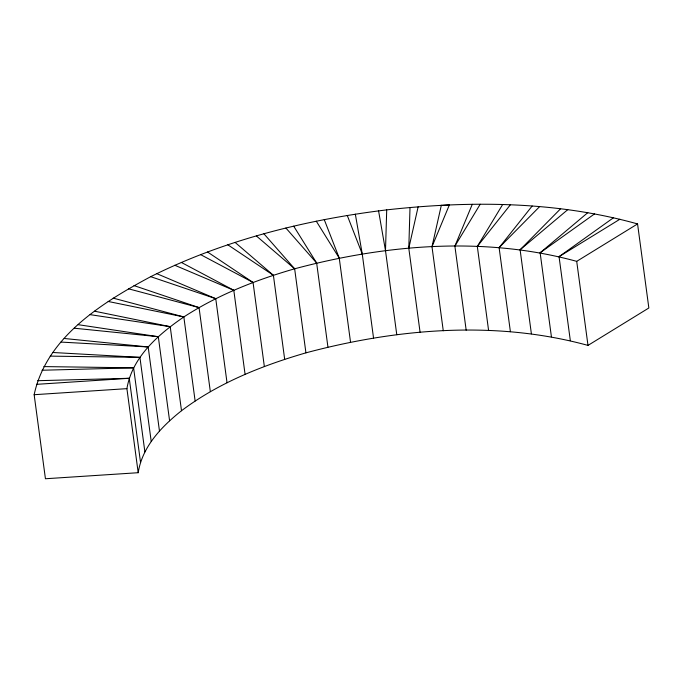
<?xml version="1.0" encoding="UTF-8"?>
<svg xmlns="http://www.w3.org/2000/svg" width="683" height="683" viewBox="0 0 683 683"><rect width="100%" height="100%" fill="white"/><g stroke="black" fill="none" stroke-linecap="round" stroke-linejoin="round"><path stroke-width="1.02" d="M396.772 334.696L385.494 250.644L386.715 209.877C470.177 200.614 556.193 201.143 637.563 223.93L648.85 307.982L587.995 345.402C495.875 320.173 397.31 328.412 305.933 352.846C261.913 365.653 218.364 382.941 181.507 410.731C161.64 426.482 142.252 446.648 138.197 472.704L45.437 478.749L34.15 394.706C46.546 336.924 102.271 302.646 150.695 276.675C224.34 239.972 305.318 219.824 386.715 209.877M420.079 332.288L408.793 248.236L410.013 207.47M138.197 472.704L126.91 388.653C132.203 356.842 158.601 334.226 183.838 316.946C217.792 294.877 255.877 279.987 294.646 268.795C386.023 244.36 484.597 236.122 576.708 261.35L637.563 223.93M408.793 248.236L418.141 206.787M443.267 330.768L431.989 246.725L441.329 205.276M431.989 246.725L449.38 204.9L440.1 205.506M466.173 330.171L454.887 246.119L472.277 204.302M454.887 246.119L480.192 204.251M488.601 330.478L477.315 246.426L502.62 204.559M477.315 246.426L510.346 204.823M510.397 331.699L499.111 247.647L532.142 206.044M499.111 247.647L539.613 206.625M531.391 333.816L520.105 249.773L560.606 208.75M520.105 249.773L567.769 209.647M551.42 336.83L540.133 252.778L587.807 212.652M540.133 252.778L594.603 213.856M570.339 340.697L559.053 256.646L613.522 217.723M559.053 256.646L619.908 219.226M36.489 384.341L129.249 378.288L140.527 462.34M34.15 394.706L126.91 388.653M41.996 370.246L133.595 367.83L144.881 451.881M37.65 380.704L129.249 378.288M50.192 356.125L139.921 357.363L151.208 441.414M43.866 366.592L133.595 367.83M60.992 342.081L148.177 346.964L159.463 431.016M52.736 352.488L139.921 357.363M74.336 328.224L158.302 336.71L169.589 420.762M64.202 338.478L148.177 346.964M90.096 314.65L170.221 326.679L181.507 410.731M78.178 324.681L158.302 336.71M108.179 301.468L183.838 316.946L195.125 400.998M94.561 311.2L170.221 326.679M128.421 288.781L199.052 307.598L210.338 391.641M113.207 298.13L183.838 316.946M150.695 276.675L215.751 298.684L227.029 382.736M133.996 285.588L199.052 307.598M174.814 265.26L233.799 290.284L245.077 374.335M156.757 273.652L215.751 298.684M200.589 254.605L253.06 282.463L264.347 366.515M181.328 262.426L233.799 290.284M227.84 244.804L273.396 275.283L284.683 359.335M207.512 251.984L253.06 282.463M256.356 235.925L294.646 268.795L305.933 352.846M235.106 242.414L273.396 275.283M285.912 228.037L316.656 263.04L327.934 347.092M263.911 233.782L294.646 268.795M316.297 221.198L339.246 258.08L350.524 342.123M293.707 226.167L316.656 263.04M347.263 215.461L362.246 253.931L373.533 337.983M324.254 219.61L339.246 258.08M378.578 210.876L385.494 250.644M355.339 214.163L362.246 253.931M576.708 261.35L587.995 345.402"/></g></svg>
